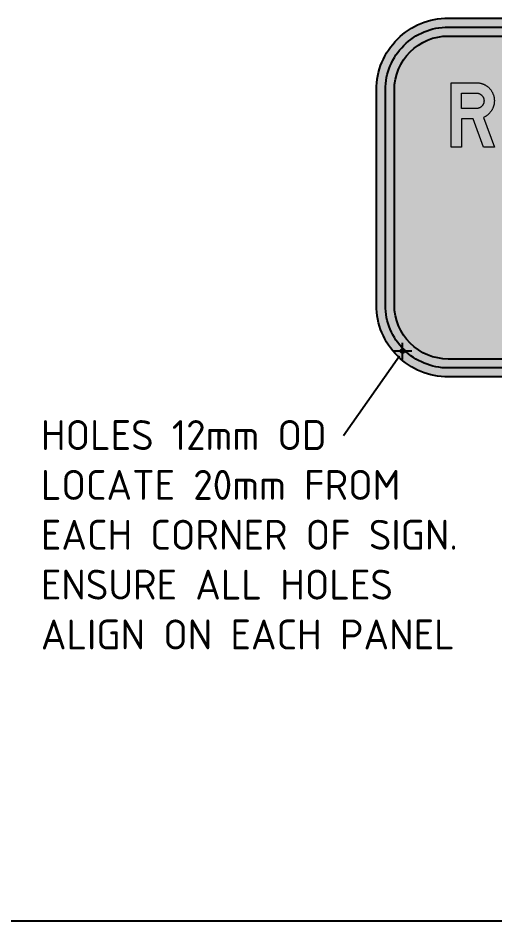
# Model space of a CAD drawing. Extents: x 0 to 420, y 0 to 297.
# Drawn here: x 99.9 to 139.7, y 4.5 to 80 of the extents above; entities that cross this region are included whole.
import ezdxf
from ezdxf.enums import TextEntityAlignment as Align

# ---------------------------------------------------------------- set-up
doc = ezdxf.new("R2010")
doc.units = 0
doc.header["$LTSCALE"] = 0.5
doc.layers.get('0').update_dxf_attribs({"linetype": 'CONTINUOUS'})
for name, color, linetype in [('L18', 4, 'CONTINUOUS'), ('L25', 1, 'CONTINUOUS'), ('L35', 3, 'CONTINUOUS'), ('T25', 1, 'CONTINUOUS'), ('TBLK18', 4, 'CONTINUOUS'), ('TBLK25', 1, 'CONTINUOUS'), ('TBLK35', 3, 'CONTINUOUS'), ('TBLK50', 7, 'CONTINUOUS'), ('YELLOW', 50, 'CONTINUOUS')]:
    doc.layers.add(name, color=color, linetype=linetype)
doc.styles.add('ISO', font='iso3098b.shx')

# ---------------------------------------------------------------- blocks, each defined once
blk = doc.blocks.new('A3BBLK')
at = {"layer": 'TBLK50'}
blk.add_line((13, 4.5), (415.5, 4.5), dxfattribs=at)
blk = doc.blocks.new('title block')
blk.add_blockref('A3BBLK', (0, 0))
at = {"layer": 'TBLK18', "style": 'ISO'}
blk.add_attdef('MR_DIRECTORATE', text='', height=1.5, dxfattribs=at).set_placement((381.5, 67.119), align=Align.CENTER)
for tag, p in [('STREET_NAME', (355.514, 61.1)), ('SUBURB_POSTCODE', (388.488, 61.1)), ('TELEPHONE_NO.', (368.306, 58.836)), ('FAX_NO.', (393.555, 58.836))]:
    blk.add_attdef(tag, p, '', height=1.5, dxfattribs=at)
at = {"layer": 'TBLK25', "style": 'ISO'}
for tag, height, p in [('MR_BRANCH', 2, (381.5, 64.199)), ('ROAD_SECTION', 1.75, (384.5, 29.162)), ('SLK', 1.75, (384.5, 26.108)), ('CHAINAGE', 1.75, (384.5, 19.205))]:
    blk.add_attdef(tag, text='', height=height, dxfattribs=at).set_placement(p, align=Align.CENTER)
for tag, p, height in [('FILE_NUMBER', (371.773, 53.237), 2.5), ('DESIGNED_/_DRAWN', (371.773, 48.487), 2), ('VERIFIED', (371.773, 43.487), 2), ('APPROVED', (371.773, 38.487), 2), ('LOCAL_AUTHORITY', (370.48, 16.733), 1.25)]:
    blk.add_attdef(tag, p, '', height=height, dxfattribs=at)
at = {"layer": 'TBLK35', "style": 'ISO', "width": 0.9}
for tag, p in [('ROAD_PROJECT&NUMBER', (384.5, 32.231)), ('DRAWING_DESCRIPTION', (384.5, 22.288))]:
    blk.add_attdef(tag, text='', height=2.5, dxfattribs=at).set_placement(p, align=Align.CENTER)
at = {"layer": 'TBLK50', "style": 'ISO'}
blk.add_attdef('DRG_NUMBER', (356.803, 6.021), '', height=5, dxfattribs=at)

msp = doc.modelspace()

# ---------------------------------------------------------------- hatches: boundary and pattern name
at = {"layer": 'L25'}
h = msp.add_hatch(color=256, dxfattribs=at)
h.dxf.hatch_style = 1
h.paths.add_polyline_path([(187.8315759, 52.1503274, -1.1103618253), (187.4754925, 52.1876725, -0.1940601609), (183.8331993, 50.718704), (135.8331993, 50.718704, -0.1940601609), (132.190906, 52.1876725, -1.1103618253), (131.8348226, 52.1503274, -0.4768377444), (132.0521677, 52.3264108, -0.1940601609), (130.5831993, 55.968704), (130.5831993, 73.968704, -0.4142135624), (135.8331993, 79.218704), (183.8331993, 79.218704, -0.4142135624), (189.0831993, 73.968704), (189.0831993, 55.968704, -0.1940601609), (187.6142308, 52.3264108, -0.4768377444)])
h.paths.add_polyline_path([(183.8331993, 78.468704, -0.4142135624), (188.3331993, 73.968704), (188.3331993, 55.968704, -0.4142135624), (183.8331993, 51.468704), (135.8331993, 51.468704, -0.4142135624), (131.3331993, 55.968704), (131.3331993, 73.968704, -0.4142135624), (135.8331993, 78.468704)], flags=16)
at = {"layer": 'YELLOW'}
h = msp.add_hatch(color=256, dxfattribs=at)
h.dxf.hatch_style = 1
h.paths.add_polyline_path([(189.8331993, 55.968704), (189.8331993, 73.968704, 0.4142135624), (183.8331993, 79.968704), (135.8331993, 79.968704, 0.4142135624), (129.8331993, 73.968704), (129.8331993, 55.968704, 0.1741844824), (131.2050247, 52.1503274), (131.8348226, 52.1503274, -0.4142135624), (132.0148226, 52.3303274), (132.0148226, 52.3655804, -0.1913873123), (130.5831993, 55.968704), (130.5831993, 73.968704, -0.4142135624), (135.8331993, 79.218704), (183.8331993, 79.218704, -0.4142135624), (189.0831993, 73.968704), (189.0831993, 55.968704, -0.1913873123), (187.6515759, 52.3655804), (187.6515759, 52.3303274, -0.4142135624), (187.8315759, 52.1503274, -1), (187.4715759, 52.1503274), (187.4363229, 52.1503274, -0.1913873123), (183.8331993, 50.718704), (135.8331993, 50.718704, -0.1913873123), (132.2300756, 52.1503274), (132.1948226, 52.1503274, -1), (131.8348226, 52.1503274), (131.2050247, 52.1503274, 0.2238764866), (135.8331993, 49.968704), (183.8331993, 49.968704, 0.4142135624)])
h = msp.add_hatch(color=256, dxfattribs=at)
edge = h.paths.add_edge_path()
edge.add_line((131.3331993, 55.968704), (131.3331993, 73.968704))
edge.add_arc((135.8331993, 73.968704), 4.5, 90, 180, ccw=False)
edge.add_line((135.8331993, 78.468704), (183.8331993, 78.468704))
edge.add_arc((183.8331993, 73.968704), 4.5, 0, 90, ccw=False)
edge.add_line((188.3331993, 73.968704), (188.3331993, 55.968704))
edge.add_arc((183.8331993, 55.968704), 4.5, -90, 0, ccw=False)
edge.add_line((183.8331993, 51.468704), (135.8331993, 51.468704))
edge.add_arc((135.8331993, 55.968704), 4.5, 180, 270, ccw=False)

# ---------------------------------------------------------------- linework, layer by layer
at = {"layer": 'L18'}
for p, q in [((131.2289074, 52.1503274, 0.0007629), (132.7846151, 52.1503274, 0.0007629)), ((132.0148226, 51.4241856, 0.0007629), (132.0148226, 52.8108819, 0.0007629))]:
    msp.add_line(p, q, dxfattribs=at)
at = {"layer": 'L25'}
msp.add_line((131.7536917, 51.7087794), (127.0853064, 45.05569), dxfattribs=at)
at = {"layer": 'L25', "elevation": 0.0007629}
for points in [[(130.5831993, 55.968704), (130.5831993, 73.968704, -0.4142135624), (135.8331993, 79.218704), (183.8331993, 79.218704, -0.4142135624), (189.0831993, 73.968704), (189.0831993, 55.968704, -0.4142135624), (183.8331993, 50.718704), (135.8331993, 50.718704, -0.4142135624)], [(131.3331993, 55.968704), (131.3331993, 73.968704, -0.4142135624), (135.8331993, 78.468704), (183.8331993, 78.468704, -0.4142135624), (188.3331993, 73.968704), (188.3331993, 55.968704, -0.4142135624), (183.8331993, 51.468704), (135.8331993, 51.468704, -0.4142135624)]]:
    msp.add_lwpolyline(points, format="xyb", close=True, dxfattribs=at)
at = {"layer": 'L25', "lineweight": 0, "elevation": 0.0007629}
for points in [[(138.7681225, 71.6505969), (139.6861812, 69.1661331), (138.7681225, 69.1661331), (137.904525, 71.5416747), (136.9345986, 71.5416747), (136.9345986, 69.1661331), (136.0710011, 69.1661331), (136.0710011, 74.5655628), (138.1742371, 74.5655628), (138.2183247, 74.5655628), (138.2598189, 74.5629694), (138.301313, 74.560376), (138.3454006, 74.5577826), (138.3868948, 74.5525958), (138.428389, 74.5448157), (138.4698831, 74.5370355), (138.5113773, 74.5292554), (138.5528715, 74.5188818), (138.5943657, 74.5085083), (138.6332665, 74.4955413), (138.6747606, 74.4825744), (138.7136614, 74.4670141), (138.7551556, 74.4514538), (138.7940564, 74.4358935), (138.8329572, 74.4177398), (138.8692646, 74.3995861), (138.9081654, 74.378839), (138.9444728, 74.3580919), (138.9807802, 74.3373448), (139.0170876, 74.3140043), (139.0508016, 74.2880705), (139.0845156, 74.26473), (139.1182296, 74.2387961), (139.1519437, 74.2102689), (139.1830643, 74.184335), (139.2141849, 74.1558078), (139.2453056, 74.1246871), (139.2738328, 74.0935665), (139.3049534, 74.0624459), (139.3308873, 74.0313252), (139.3594145, 73.9976112), (139.3853484, 73.9638972), (139.4086889, 73.9301832), (139.4346227, 73.8964692), (139.4553698, 73.8601618), (139.4787103, 73.8238544), (139.4994574, 73.787547), (139.5202045, 73.7486462), (139.5383582, 73.7097454), (139.5565119, 73.673438), (139.5720722, 73.6345372), (139.5876325, 73.593043), (139.6031928, 73.5541422), (139.6161598, 73.512648), (139.6291267, 73.4737473), (139.6395002, 73.4322531), (139.6498738, 73.3907589), (139.6576539, 73.3492647), (139.6654341, 73.3077705), (139.6706209, 73.2662764), (139.6758076, 73.2221888), (139.6809944, 73.1806946), (139.6835878, 73.1392005), (139.6861812, 73.0951129), (139.6861812, 73.0536187), (139.6861812, 73.0095312), (139.6835878, 72.968037), (139.6809944, 72.9239494), (139.6758076, 72.8798619), (139.6706209, 72.8383677), (139.6654341, 72.7942801), (139.6576539, 72.7527859), (139.6472804, 72.7086984), (139.6369069, 72.6672042), (139.6265333, 72.62571), (139.6135664, 72.5842158), (139.6005994, 72.5427217), (139.5850391, 72.5038209), (139.5694788, 72.4623267), (139.5513251, 72.4234259), (139.5331714, 72.3845251), (139.5124243, 72.3456243), (139.4916772, 72.3067235), (139.4709301, 72.2704161), (139.4475897, 72.2315153), (139.4242492, 72.1952079), (139.4009087, 72.1614939), (139.3749749, 72.1251865), (139.349041, 72.0914725), (139.3205138, 72.0577585), (139.2919865, 72.0266379), (139.2634593, 71.9929238), (139.2323386, 71.9643966), (139.201218, 71.933276), (139.167504, 71.9047487), (139.1363833, 71.8762215), (139.1026693, 71.8476942), (139.0663619, 71.8217604), (139.0326479, 71.7984199), (138.9963405, 71.772486), (138.9600331, 71.7491455), (138.9237257, 71.7283985), (138.8848249, 71.7076514), (138.8459241, 71.6869043), (138.8070233, 71.6687506)], [(138.1742371, 72.4052722), (136.9345986, 72.4052722), (136.9345986, 73.7019652), (138.1742371, 73.7019652), (138.2027644, 73.7019652), (138.2286982, 73.6993718), (138.2572255, 73.6967785), (138.2831593, 73.6915917), (138.3116866, 73.6864049), (138.3376205, 73.6812181), (138.3635543, 73.673438), (138.3920816, 73.6656578), (138.415422, 73.6552843), (138.4413559, 73.6449107), (138.4672898, 73.6319438), (138.4906302, 73.6189769), (138.5139707, 73.6060099), (138.5373112, 73.5904496), (138.5606516, 73.5748893), (138.5813987, 73.559329), (138.6047392, 73.5411753), (138.6228929, 73.5230216), (138.64364, 73.5022745), (138.6617937, 73.4815274), (138.6799474, 73.4607803), (138.6955077, 73.4400332), (138.711068, 73.4166928), (138.7266284, 73.3933523), (138.7421887, 73.3700118), (138.7551556, 73.3466713), (138.7655291, 73.3207375), (138.7759027, 73.2948036), (138.7862762, 73.2688698), (138.7940564, 73.2429359), (138.8018366, 73.217002), (138.8096167, 73.1910682), (138.8122101, 73.1625409), (138.8173969, 73.1366071), (138.8199903, 73.1080798), (138.8225836, 73.082146), (138.8225836, 73.0536187), (138.8225836, 73.0250915), (138.8199903, 72.9991576), (138.8173969, 72.9706304), (138.8122101, 72.9446965), (138.8096167, 72.9161693), (138.8018366, 72.8902354), (138.7940564, 72.8643015), (138.7862762, 72.8383677), (138.7759027, 72.8124338), (138.7655291, 72.7865), (138.7551556, 72.7605661), (138.7421887, 72.7372256), (138.7266284, 72.7138851), (138.711068, 72.6905447), (138.6955077, 72.6672042), (138.6799474, 72.6464571), (138.6617937, 72.62571), (138.64364, 72.6049629), (138.6228929, 72.5842158), (138.6047392, 72.5660621), (138.5813987, 72.5479084), (138.5606516, 72.5323481), (138.5373112, 72.5167878), (138.5139707, 72.5012275), (138.4906302, 72.4856672), (138.4672898, 72.4727002), (138.4413559, 72.4623267), (138.415422, 72.4519532), (138.3920816, 72.4415796), (138.3635543, 72.4337995), (138.3376205, 72.4260193), (138.3116866, 72.4182391), (138.2831593, 72.4156458), (138.2572255, 72.410459), (138.2286982, 72.4078656), (138.2027644, 72.4052722)]]:
    msp.add_lwpolyline(points, close=True, dxfattribs=at)
at = {"layer": 'L35', "elevation": 0.0007629}
msp.add_lwpolyline([(129.8331993, 55.968704), (129.8331993, 73.968704, -0.4142135624), (135.8331993, 79.968704), (183.8331993, 79.968704, -0.4142135624), (189.8331993, 73.968704), (189.8331993, 55.968704, -0.4142135624), (183.8331993, 49.968704), (135.8331993, 49.968704, -0.4142135624)], format="xyb", close=True, dxfattribs=at)
at = {"layer": 'L35'}
msp.add_circle((132.0148226, 52.1503274, 0.0007629), 0.18, dxfattribs=at)

# ---------------------------------------------------------------- block references
at = {"color": 1}
msp.add_blockref('title block', (-0.0000001, -0.0000002), dxfattribs=at)

# ---------------------------------------------------------------- texts
at = {"layer": 'T25', "insert": (101.7889482, 46.3634028), "char_height": 2.5, "width": 36.103636744, "attachment_point": 1, "style": 'ISO'}
msp.add_mtext('HOLES 12mm OD LOCATE 20mm FROM EACH CORNER OF SIGN. ENSURE ALL HOLES ALIGN ON EACH PANEL', dxfattribs=at)

doc.saveas('drawing.dxf')
